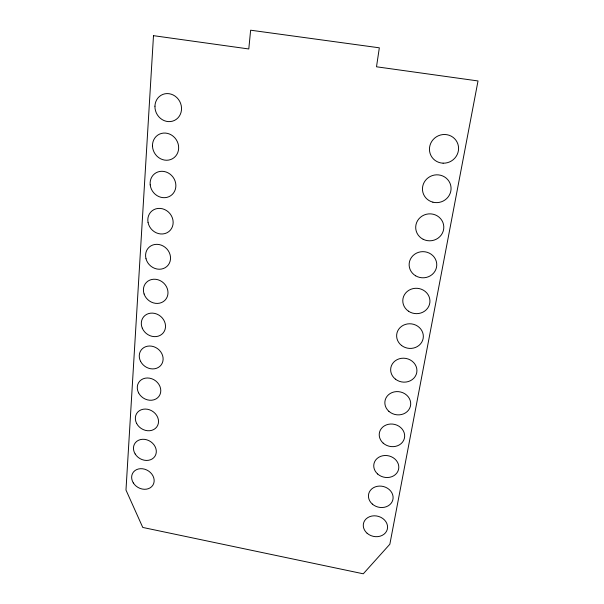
<?xml version="1.0" encoding="UTF-8"?>
<svg xmlns="http://www.w3.org/2000/svg" width="604" height="604" viewBox="0 0 604 604"><rect width="100%" height="100%" fill="white"/><g stroke="black" fill="none" stroke-linecap="round" stroke-linejoin="round"><path stroke-width="0.91" d="M153.492 35.666L125.979 490.033L142.763 527.443L363.283 573.8L389.852 544.219L478.021 80.951L376.503 66.787L379.335 47.814L250.63 30.2L248.788 48.969L153.492 35.666M133.31 482.913A11.755 9.762 30.6 0 0 152.82 485.284A11.755 9.762 30.6 0 0 142.567 468.764A11.755 9.762 30.6 0 0 133.31 482.913M135.153 453.951A11.921 10.026 31.7 0 0 154.949 456.254A11.921 10.026 31.7 0 0 144.56 439.357A11.921 10.026 31.7 0 0 135.153 453.951M136.647 423.464A12.095 10.298 32.9 0 0 156.708 427.028A12.095 10.298 32.9 0 0 147.436 409.248A12.095 10.298 32.9 0 0 136.647 423.464M138.595 392.857A12.276 10.585 34.4 0 0 158.943 396.367A12.276 10.585 34.4 0 0 149.558 378.164A12.276 10.585 34.4 0 0 138.595 392.857M140.596 361.366A12.465 10.872 36.3 0 0 161.245 364.831A12.465 10.872 36.3 0 0 151.732 346.183A12.465 10.872 36.3 0 0 140.596 361.366M142.287 328.176A12.669 11.174 38.5 0 0 163.118 333.015A12.669 11.174 38.5 0 0 154.835 313.438A12.669 11.174 38.5 0 0 142.287 328.176M144.084 293.974A12.88 11.484 41.1 0 0 164.99 300.241A12.88 11.484 41.1 0 0 158.029 279.773A12.88 11.484 41.1 0 0 144.084 293.974M145.994 258.716A13.107 11.801 44.4 0 0 166.878 266.47A13.107 11.801 44.4 0 0 161.298 245.156A13.107 11.801 44.4 0 0 145.994 258.716M148.033 222.37A13.356 12.118 48.3 0 0 168.773 231.649A13.356 12.118 48.3 0 0 164.65 209.543A13.356 12.118 48.3 0 0 148.033 222.37M150.2 184.869A13.62 12.435 52.9 0 0 170.683 195.734A13.62 12.435 52.9 0 0 168.093 172.872A13.62 12.435 52.9 0 0 150.2 184.869M152.495 146.168A13.922 12.744 58 0 0 172.608 158.663A13.922 12.744 58 0 0 171.612 135.115A13.922 12.744 58 0 0 152.495 146.168M443.102 163.178A14.685 14.224 -31.3 0 0 457.054 142.091A14.685 14.224 -31.3 0 0 431.883 141.238A14.685 14.224 -31.3 0 0 443.102 163.178M432.879 202.174A14.337 13.869 -15.9 0 0 450.629 185.066A14.337 13.869 -15.9 0 0 426.786 178.935A14.337 13.869 -15.9 0 0 432.879 202.174M423.17 239.29A14.058 13.477 -4.8 0 0 443.797 226.749A14.058 13.477 -4.8 0 0 422.279 215.96A14.058 13.477 -4.8 0 0 423.17 239.29M415.658 275.817A13.817 13.077 1.7 0 0 436.76 265.201A13.817 13.077 1.7 0 0 416.435 253.174A13.817 13.077 1.7 0 0 415.658 275.817M408.417 311.158A13.59 12.684 5.7 0 0 429.874 302.43A13.59 12.684 5.7 0 0 410.803 289.316A13.59 12.684 5.7 0 0 408.417 311.158M401.434 345.382A13.379 12.306 8.3 0 0 423.147 338.482A13.379 12.306 8.3 0 0 405.367 324.431A13.379 12.306 8.3 0 0 401.434 345.382M395.401 379.131A13.175 11.937 10.1 0 0 416.745 372.577A13.175 11.937 10.1 0 0 399.221 358.806A13.175 11.937 10.1 0 0 395.401 379.131M388.855 411.309A12.986 11.589 11.4 0 0 410.35 406.469A12.986 11.589 11.4 0 0 394.133 391.928A12.986 11.589 11.4 0 0 388.855 411.309M383.185 443.125A12.797 11.25 12.4 0 0 404.325 438.564A12.797 11.25 12.4 0 0 388.327 424.318A12.797 11.25 12.4 0 0 383.185 443.125M377.674 474.027A12.616 10.925 13.2 0 0 398.474 469.738A12.616 10.925 13.2 0 0 382.687 455.771A12.616 10.925 13.2 0 0 377.674 474.027M372.321 504.061A12.435 10.615 13.8 0 0 392.789 500.021A12.435 10.615 13.8 0 0 377.213 486.333A12.435 10.615 13.8 0 0 372.321 504.061M367.111 533.256A12.269 10.321 14.4 0 0 387.262 529.459A12.269 10.321 14.4 0 0 371.89 516.035A12.269 10.321 14.4 0 0 367.111 533.256M154.941 106.221A14.254 13.046 63.4 0 0 174.556 120.385A14.254 13.046 63.4 0 0 175.205 96.21A14.254 13.046 63.4 0 0 154.941 106.221"/></g></svg>
